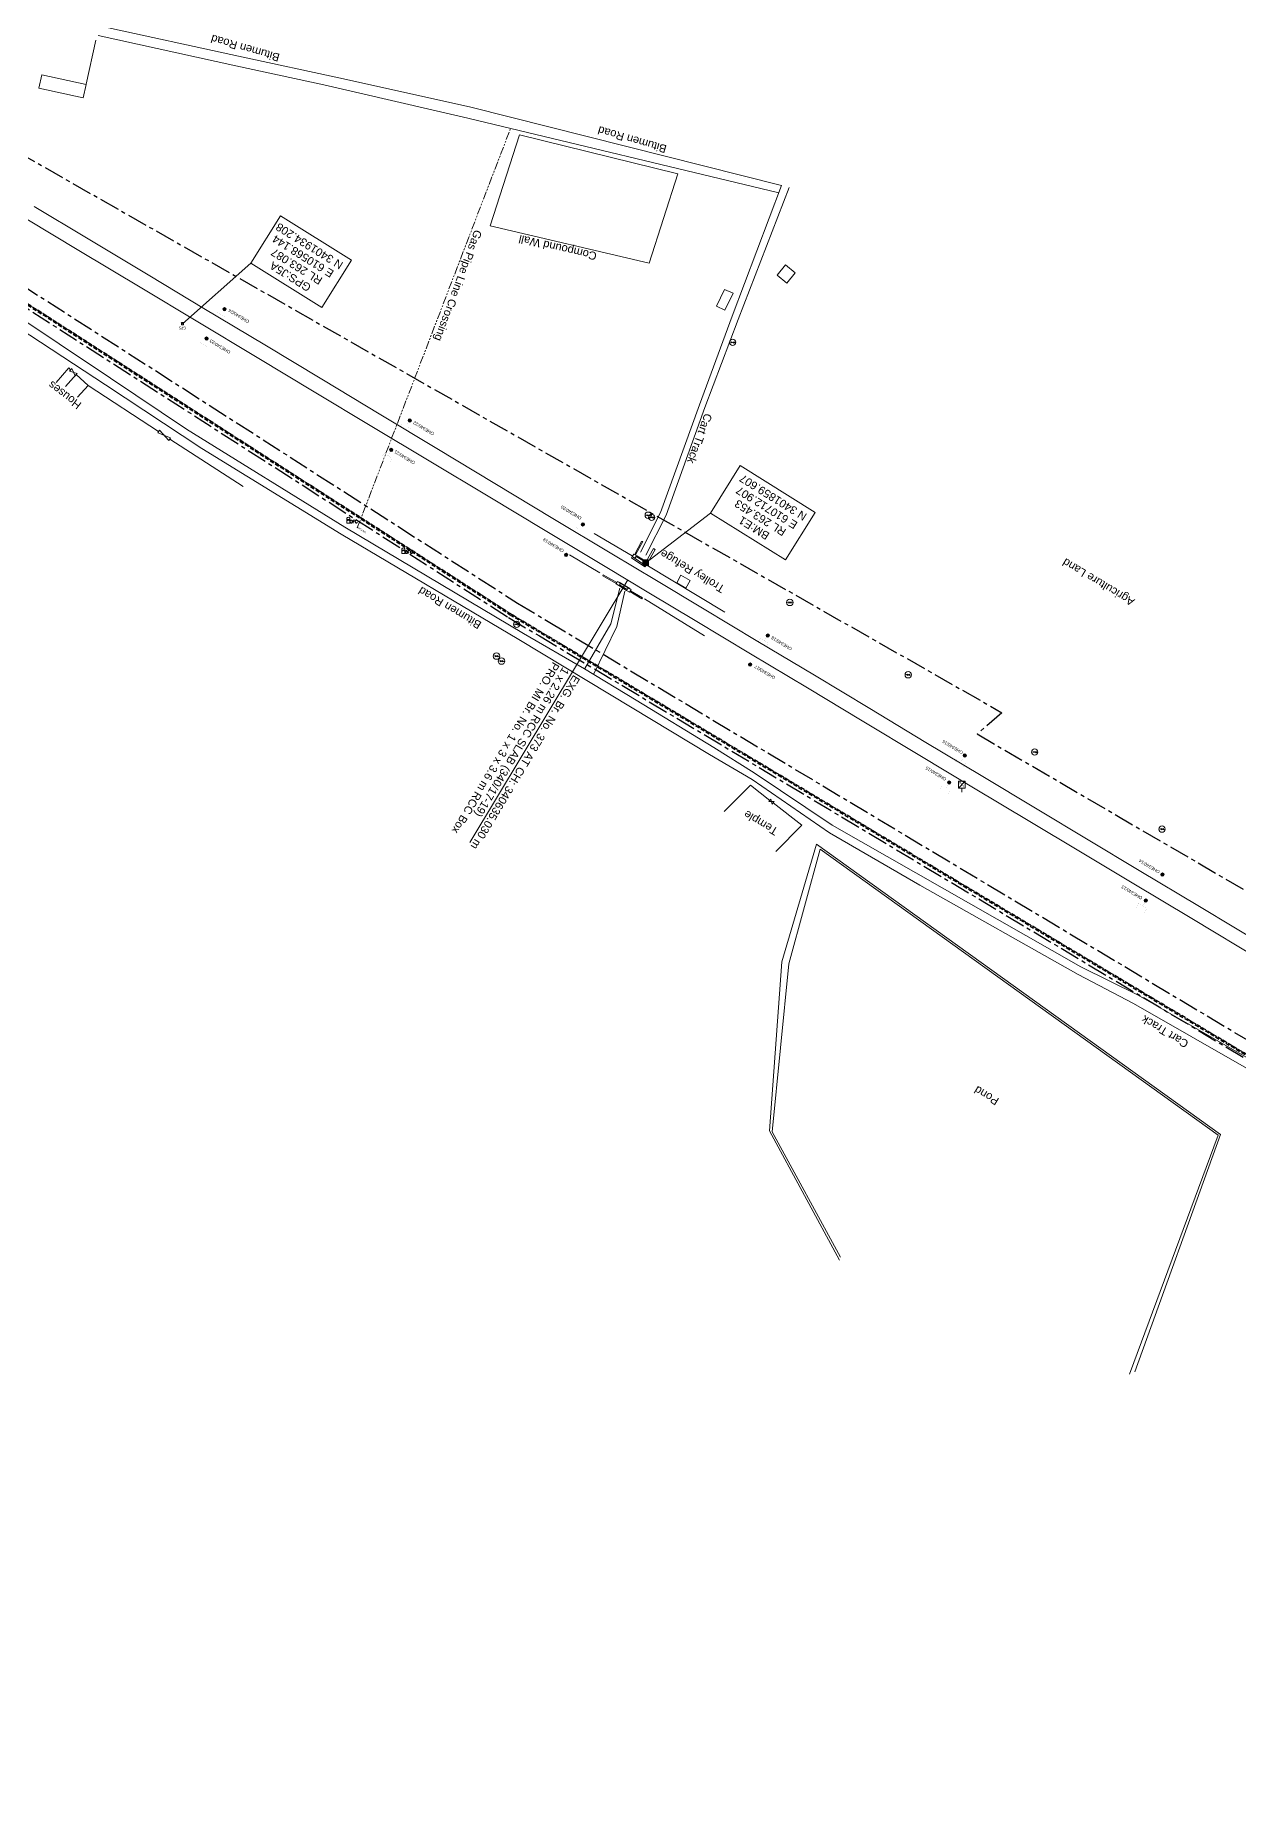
# Model space of a CAD drawing. Header units: metres. Extents: x 593168 to 611286, y 3401475 to 3412398.
# Drawn here: x 610522 to 610898, y 3401475 to 3402024 of the extents above; entities that cross this region are included whole.
import ezdxf
from ezdxf.enums import TextEntityAlignment as Align

# ---------------------------------------------------------------- set-up
doc = ezdxf.new("R2010")
doc.units = ezdxf.units.M
doc.header["$MEASUREMENT"] = 0
for name, pattern in [('CENTER', [2, 1.25, -0.25, 0.25, -0.25]), ('DASHED', [0.75, 0.5, -0.25]), ('DASHED2', [0.375, 0.25, -0.125]), ('PHANTOM', [2.5, 1.25, -0.25, 0.25, -0.25, 0.25, -0.25])]:
    doc.linetypes.add(name, pattern=pattern)
for name, color, linetype, lineweight in [('Bench_Mark', 7, 'Continuous', 0), ('BRIDGE DETAILS PLAN', 7, 'Continuous', 0), ('Cart Track', 34, 'Continuous', 0), ('Commercial Building Pucca', 251, 'Continuous', 0), ('Compound Wall', 251, 'Continuous', 0), ('Culvert Parapet', 7, 'Continuous', 0), ('Electric Pole', 251, 'Continuous', 0), ('Existing IR Track', 143, 'Continuous', 0), ('Gate', 251, 'Continuous', 0), ('GPS', 251, 'Continuous', 0), ('Grill', 251, 'Continuous', 0), ('Ofc Pillar', 251, 'Continuous', 0), ('OHE MAST', 8, 'Continuous', 0), ('OHE MAST TEXT', 8, 'Continuous', 0), ('Pipe line-Pertolium', 148, 'PHANTOM', 0), ('Pond Bottom', 5, 'Continuous', 0), ('Pond Top', 5, 'Continuous', 0), ('PROPOSED DFCC TRACK', 1, 'Continuous', 0), ('Religious_Place', 251, 'Continuous', 0), ('Residential Building Pucca', 251, 'Continuous', 0), ('Side Details', 251, 'Continuous', 0), ('Subroad Edge', 34, 'Continuous', 0), ('Text1', 251, 'Continuous', 0), ('TOPOSTYLEREMARK', 251, 'Continuous', 0), ('Trolley Stand', 251, 'Continuous', 0), ('Wing Wall', 7, 'Continuous', 0), ('WL', 7, 'Continuous', 0)]:
    doc.layers.add(name, color=color, linetype=linetype, lineweight=lineweight)
doc.layers.add('Existing Railway Boundary', color=7, linetype='CENTER')
doc.layers.add('SIGNAL CABLE- SSI (UP) 3rd', color=140, linetype='Continuous')
doc.styles.add('CUT-FILL', font='cut-fill.shx', dxfattribs={"height": 2})
doc.styles.add('notes', font='romans.shx', dxfattribs={"height": 2})
doc.styles.get("Standard").update_dxf_attribs({"font": 'arial_0.ttf'})
doc.styles.add('street name', font='tahoma.ttf', dxfattribs={"height": 2})
doc.styles.add('Style-Arial', font='arial_0.ttf')

# ---------------------------------------------------------------- blocks, each defined once
blk = doc.blocks.new('GT')
at = {"layer": 'Gate'}
for p, q in [((-0.5, -0.5), (-0.5, 0.5)), ((-0.5, 0.5), (0.5, -0.5)), ((0.5, 0.5), (0.5, -0.5))]:
    blk.add_line(p, q, dxfattribs=at)
blk.add_lwpolyline([(0.5, 0.5), (-0.5, -0.5)], dxfattribs=at)
blk = doc.blocks.new('EP')
blk.add_hatch(color=8).paths.add_polyline_path([(-0.21, -0.05), (-0.21, 0.16), (-0.93, -0.01), (-0.31, 0.07), (-0.31, -0.19), (0.31, 0), (0.31, -0.24), (0.94, -0.01), (0.41, -0.1), (0.43, 0.15)])
at = {"color": 8}
for p, q in [((-0.93, -0.01), (-0.21, 0.16)), ((-0.31, 0.07), (-0.93, -0.01)), ((-0.31, -0.19), (-0.31, 0.07)), ((0.31, 0), (-0.31, -0.19)), ((-0.21, 0.16), (-0.21, -0.05)), ((-0.21, -0.05), (0.43, 0.15)), ((0.31, -0.24), (0.31, 0)), ((0.43, 0.15), (0.41, -0.1)), ((0.94, -0.01), (0.31, -0.24)), ((0.41, -0.1), (0.94, -0.01))]:
    blk.add_line(p, q, dxfattribs=at)
blk.add_circle((0, 0), 1, dxfattribs=at)
blk = doc.blocks.new('WL')
at = {"layer": 'WL'}
for p, q in [((1.07, 3.42), (-1.06, 3.42)), ((-1.06, 3.42), (-1.06, 1.29)), ((-1.06, 1.29), (1.07, 1.29)), ((0, 1.29), (0, 0)), ((1.07, 1.29), (1.07, 3.42))]:
    blk.add_line(p, q, dxfattribs=at)
blk.add_lwpolyline([(-1.06, 1.29), (1.07, 3.42)], dxfattribs=at)
at = {"layer": 'WL', "style": 'CUT-FILL'}
for s, p in [('W', (-0.08, 3.25)), ('L', (0.61, 2.26))]:
    blk.add_text(s, height=0.739, rotation=180, dxfattribs=at).set_placement(p)
blk = doc.blocks.new('OFC')
at = {"ltscale": 5}
for p, q in [((-0.46, 0), (-0.46, 1.23)), ((-0.46, 0), (0.46, 0)), ((0.46, 0), (0.46, 1.23))]:
    blk.add_line(p, q, dxfattribs=at)
blk.add_arc((0, 1.36), 0.48, 343.8979, 196.1021, dxfattribs=at)
at = {"ltscale": 5, "style": 'notes'}
blk.add_text('OFC', height=0.246, rotation=0, dxfattribs=at).set_placement((-0.33, 0.84))
at = {"style": 'notes'}
blk.add_text('OFC', height=0.937, dxfattribs=at).set_placement((0.48, 0.02, -359.18))
blk = doc.blocks.new('BM')
blk.add_hatch(color=256).paths.add_polyline_path([(-0.88, 0.88), (-0.88, -0.88), (0.88, -0.88), (0.88, 0.88)])
for p, q in [((0.88, 0.88), (-0.88, 0.88)), ((-0.88, 0.88), (-0.88, -0.88)), ((0.88, -0.88), (0.88, 0.88)), ((-0.88, -0.88), (0.88, -0.88))]:
    blk.add_line(p, q)
blk = doc.blocks.new('GPS')
at = {"const_width": 0.0279}
blk.add_lwpolyline([(0.56, -0.56), (-0.56, -0.56), (-0.56, 0.56), (0.56, 0.56)], close=True, dxfattribs=at)
blk.add_lwpolyline([(0.33, -0.33), (-0.33, -0.33), (-0.33, 0.33), (0.33, 0.33)], close=True)
at = {"style": 'street name'}
blk.add_text('GPS', height=0.868, rotation=180, dxfattribs=at).set_placement((1.07, -0.84, -111.29))
blk = doc.blocks.new('OHE MAST')
h = blk.add_hatch(color=256)
h.dxf.hatch_style = 1
edge = h.paths.add_edge_path()
edge.add_arc((0, 0), 0.514, 0, 360)
at = {"const_width": 0.01}
for points in [[(1.5, 3.5), (1.5, 2), (-1.5, 2), (-1.5, 3.5)], [(0, 2), (0, 0)]]:
    blk.add_lwpolyline(points, dxfattribs=at)
blk.add_circle((0, 0), 0.514)

msp = doc.modelspace()

# ---------------------------------------------------------------- linework, layer by layer
at = {"layer": 'BRIDGE DETAILS PLAN', "lineweight": 13, "flags": 128}
msp.add_lwpolyline([(610707.2652, 3401854.2034), (610657.8987, 3401772.1237)], dxfattribs=at)
at = {"layer": 'Cart Track'}
for points in [[(610711.3096, 3401862.8796, 260.6015), (610717.572, 3401875.2585, 260.4515), (610729.7448, 3401908.9248, 260.7554), (610739.953, 3401936.6863, 260.8264), (610755.3159, 3401977.4272, 261.2583)], [(610712.9656, 3401861.9464, 260.2786), (610719.3189, 3401874.5026, 260.4195), (610731.3844, 3401908.1396, 260.7834), (610741.7994, 3401935.633, 260.9104), (610757.6984, 3401976.8309, 261.2593)], [(610704.7633, 3401851.6811, 260.0246), (610701.9835, 3401840.5343, 259.8857), (610693.8665, 3401826.515, 260.2446)], [(610706.4113, 3401850.752, 260.0576), (610703.9093, 3401839.6324, 260.1126), (610696.6182, 3401824.6645, 260.3315)], [(610708.6736, 3401814.2792, 260.4035), (610732.8761, 3401799.6113, 260.5345), (610746.1433, 3401791.8766, 260.5795), (610770.3457, 3401775.1481, 260.2905), (610798.5168, 3401758.7955, 260.1226), (610848.0437, 3401730.9574, 259.8977), (610865.35, 3401721.8648, 259.7557), (610918.6631, 3401691.2843, 259.9706), (610983.0634, 3401649.7871, 260.2346), (611015.338, 3401631.9806, 260.3025), (611023.773, 3401627.4021, 260.2266), (611070.7234, 3401599.9688, 260.2686), (611141.0376, 3401559.6447, 260.3395), (611177.741, 3401541.1698, 260.4475), (611241.8165, 3401502.6092, 260.6225), (611241.8165, 3401502.6092, 260.6225)], [(610709.9547, 3401816.6719, 260.3065), (610709.9547, 3401816.6719, 260.3065), (610734.1648, 3401801.8354, 260.4265), (610746.7689, 3401793.9341, 260.5725), (610771.1819, 3401777.582, 260.2816), (610848.8188, 3401733.3575, 259.7737), (610866.7982, 3401724.4464, 259.7807), (610920.3612, 3401693.6929, 259.9836), (610984.7771, 3401652.7408, 260.1276), (611016.6414, 3401634.4462, 260.2616), (611024.7453, 3401629.5466, 260.1396), (611072.2841, 3401602.771, 260.1746), (611142.0536, 3401562.2542, 260.2466), (611178.757, 3401543.7793, 260.3545), (611243.1249, 3401504.3284, 260.5265), (611243.1249, 3401504.3284, 260.5265)]]:
    msp.add_polyline3d(points, dxfattribs=at)
at = {"layer": 'Commercial Building Pucca'}
msp.add_polyline3d([(610753.9602, 3401949.4299, 262.6259), (610756.9744, 3401946.97, 261.2743), (610759.5734, 3401950.1763, 261.3023), (610756.5591, 3401952.6361, 262.6539)], close=True, dxfattribs=at)
at = {"layer": 'Compound Wall'}
for points in [[(610541.0217, 3402022.9273, 261.5462), (610538.039, 3402009.0907, 262.246)], [(610664.3049, 3401964.8623, 260.2816), (610673.4168, 3401993.2649, 260.5585), (610722.9295, 3401981.1006, 260.5585), (610713.9349, 3401953.186, 260.2816), (610664.3049, 3401964.8623, 260.2816)], [(610528.6793, 3401915.9189, 261.1619), (610532.5843, 3401920.47, 260.9923), (610533.1928, 3401919.8566, 260.8954)], [(610538.6863, 3401915.0106, 260.8714), (610560.6851, 3401900.602, 261.2033)], [(610564.148, 3401898.173, 261.2203), (610587.139, 3401883.3672, 260.5275)], [(610737.4627, 3401781.8527, 260.2106), (610745.6402, 3401790.0438, 260.6944), (610751.7177, 3401785.3306, 260.7584)], [(610752.7146, 3401784.5516, 260.6215), (610761.7314, 3401777.5489, 260.3105), (610753.5539, 3401769.3578, 259.8267)]]:
    msp.add_polyline3d(points, dxfattribs=at)
at = {"layer": 'Culvert Parapet'}
for points in [[(610710.0866, 3401861.7923, 263.5326), (610709.9155, 3401861.5579, 263.5426), (610712.5599, 3401859.9535, 263.5486), (610712.7311, 3401860.188, 263.5486)], [(610705.0254, 3401853.2072, 263.5056), (610704.675, 3401852.6719, 263.5346), (610707.0921, 3401851.1772, 263.4856), (610707.4387, 3401851.6707, 263.5156), (610708.3268, 3401851.2132, 263.5066), (610707.8461, 3401850.4126, 263.5076), (610706.9047, 3401850.9478, 263.4856), (610704.4876, 3401852.4424, 263.5346), (610703.656, 3401852.9499, 263.5066), (610704.1328, 3401853.7102, 263.5166)]]:
    msp.add_polyline3d(points, close=True, dxfattribs=at)
at = {"layer": 'Existing IR Track', "flags": 128}
for points in [[(610905.3403, 3401735.3156), (610883.5816, 3401748.3718), (610864.9395, 3401759.5579), (610848.7773, 3401769.2387), (610832.8964, 3401778.7509), (610815.3727, 3401789.2763), (610798.5245, 3401799.3962), (610780.5201, 3401810.2108), (610763.421, 3401820.4817), (610745.6154, 3401831.1642), (610728.3352, 3401841.5317), (610713.9172, 3401850.2028), (610700.2308, 3401858.4339), (610681.515, 3401869.6506), (610663.6252, 3401880.3724), (610645.2136, 3401891.428), (610627.3086, 3401902.1794), (610609.256, 3401913.0191), (610591.4767, 3401923.6946), (610572.4304, 3401935.1388), (610555.4568, 3401945.3376), (610535.7329, 3401957.1598), (610519.4689, 3401966.9081)], [(610907.4345, 3401739.262), (610885.9274, 3401752.1667), (610867.1178, 3401763.4503), (610851.1284, 3401773.0439), (610835.2501, 3401782.5708), (610817.733, 3401793.0948), (610800.4735, 3401803.4641), (610782.8851, 3401814.037), (610765.5937, 3401824.4315), (610747.9809, 3401834.9932), (610730.6281, 3401845.399), (610716.2771, 3401854.0218), (610702.3279, 3401862.4033), (610683.8689, 3401873.4621), (610665.7192, 3401884.3357), (610647.5987, 3401895.2813), (610630.0907, 3401905.8569), (610611.6728, 3401916.9286), (610593.8639, 3401927.6338), (610574.8462, 3401939.0495), (610557.9143, 3401949.2127), (610538.152, 3401961.0733), (610521.8322, 3401970.8679)]]:
    msp.add_lwpolyline(points, dxfattribs=at)
at = {"layer": 'Existing Railway Boundary', "ltscale": 5}
for points in [[(610412.2426, 3402047.4072), (610824.2343, 3401812.7137), (610816.4467, 3401806.0872), (610961.1072, 3401721.668), (611001.8155, 3401693.5189), (611045.0981, 3401670.4754), (611172.8748, 3401594.2137), (611237.8075, 3401560.6603)], [(610395.1366, 3402018.936), (610670.0185, 3401842.4981), (610679.7056, 3401836.6947), (610993.3567, 3401648.9241), (611238.0931, 3401474.8868)]]:
    msp.add_lwpolyline(points, dxfattribs=at)
at = {"layer": 'Existing Railway Boundary', "color": 2, "ltscale": 5}
msp.add_lwpolyline([(610399.7896, 3402022.2473), (610672.8125, 3401847.0026), (610682.4293, 3401841.2413), (610996.2581, 3401653.3642), (611241.1646, 3401479.2061)], dxfattribs=at)
at = {"layer": 'Grill'}
for points in [[(610708.7143, 3401861.7304, 263.2507), (610696.8311, 3401868.7293, 263.2037)], [(610689.1214, 3401862.1024, 263.2747), (610698.5325, 3401856.4186, 263.0837)], [(610737.6239, 3401844.1799, 263.2597), (610713.2074, 3401858.8549, 263.2067)], [(610712.5177, 3401848.2811, 263.2537), (610731.266, 3401836.7257, 263.2277)]]:
    msp.add_polyline3d(points, dxfattribs=at)
at = {"layer": 'Pipe line-Pertolium', "ltscale": 2}
msp.add_lwpolyline([(610622.762, 3401870.4557), (610670.6768, 3401995.3065)], dxfattribs=at)
at = {"layer": 'Pond Bottom'}
msp.add_polyline3d([(610773.7619, 3401642.6361, 259.2339), (610752.3706, 3401681.7824, 259.1549), (610757.6611, 3401734.2013, 259.2489), (610767.4111, 3401770.0537, 259.2079), (610891.7429, 3401680.7463, 259.2369), (610864.0308, 3401606.0626, 259.2918)], dxfattribs=at)
at = {"layer": 'Pond Top'}
msp.add_polyline3d([(610773.4369, 3401641.6943, 259.4688), (610751.5779, 3401682.0174, 259.6607), (610755.4458, 3401734.9166, 259.6857), (610766.2365, 3401771.6572, 259.7597), (610892.5501, 3401680.8983, 259.5768), (610865.751, 3401606.73, 259.7197)], dxfattribs=at)
at = {"layer": 'PROPOSED DFCC TRACK', "color": 10, "linetype": 'DASHED', "lineweight": 13, "ltscale": 5, "flags": 128}
msp.add_lwpolyline([(611238.8465, 3401475.9462), (610994.0684, 3401650.0132), (610680.3737, 3401837.8099), (610670.7038, 3401843.603), (610396.9484, 3402019.3178), (610395.647, 3402020.9039), (610384.6688, 3402027.4966), (610368.4999, 3402037.2065), (610349.5365, 3402048.5801), (610331.6279, 3402059.3212), (610314.6698, 3402069.5432), (610309.4851, 3402072.6684), (610305.4349, 3402072.973), (610296.5743, 3402078.3138), (610280.954, 3402087.6341), (610265.4194, 3402096.9032), (610247.3756, 3402107.8169), (610229.649, 3402118.5389), (610222.8903, 3402122.586), (610222.0284, 3402122.7058), (610212.3813, 3402128.4825), (610195.2889, 3402138.7174), (610179.1344, 3402148.4015), (610163.1289, 3402157.9962), (610147.5859, 3402167.3151), (610139.2363, 3402172.3211), (610138.8509, 3402172.797), (610132.3931, 3402176.6689), (610116.1429, 3402186.4006), (610100.1598, 3402195.9724), (610082.5398, 3402206.5251), (610064.9337, 3402217.0696), (610051.2136, 3402225.2996), (610043.6124, 3402224.3552), (610031.4292, 3402231.6634), (610013.3263, 3402242.5282), (609995.1063, 3402253.4632), (609978.9624, 3402263.1358), (609963.0245, 3402272.685), (609956.7629, 3402271.3705), (609944.6226, 3402278.6211), (609928.9153, 3402288.0021), (609910.5311, 3402299.0029), (609892.3294, 3402309.8944), (609877.3882, 3402318.8817), (609876.3838, 3402320.6645), (609875.3473, 3402321.288), (609857.8095, 3402331.8372), (609840.972, 3402341.9221), (609824.0096, 3402352.0817), (609806.4491, 3402362.6075), (609792.016, 3402371.2588), (609791.3584, 3402372.644), (609789.3846, 3402373.827), (609771.2243, 3402384.757), (609753.2434, 3402395.5791), (609735.4223, 3402406.2376), (609717.6907, 3402416.8425), (609707.0477, 3402423.2271), (609706.1353, 3402425.9551), (609700.4647, 3402429.3568), (609682.286, 3402440.2619), (609664.6603, 3402450.861), (609647.0813, 3402461.4319), (609626.25, 3402473.8945), (609622.8977, 3402475.9001), (609621.3176, 3402479.3275), (609606.5982, 3402488.1336), (609590.5342, 3402497.7592), (609574.547, 3402507.3387), (609561.1089, 3402515.4569), (609547.7854, 3402523.506), (609538.2484, 3402529.2144), (609536.4463, 3402532.554), (609532.958, 3402534.6419), (609517.4013, 3402543.9534), (609496.2024, 3402556.5679), (609475.1132, 3402569.1172), (609457.9423, 3402579.3983), (609452.6228, 3402582.5833), (609451.5503, 3402584.2628), (609444.0224, 3402588.7702), (609424.4572, 3402600.5336), (609407.8326, 3402610.529), (609391.2641, 3402620.4349), (609374.5299, 3402630.4398), (609364.6495, 3402636.3879), (609364.5464, 3402636.2165), (609357.2333, 3402640.6191), (609339.8646, 3402651.0755), (609323.1071, 3402661.1459), (609306.2024, 3402671.3048), (609288.98, 3402681.6419), (609281.0877, 3402686.3789), (609281.1392, 3402686.4647), (609271.6906, 3402692.1358), (609254.6829, 3402702.3158), (609237.6159, 3402712.5313), (609221.802, 3402722.0403), (609206.0233, 3402731.5281), (609194.5066, 3402738.4167), (609192.4576, 3402738.9665), (609188.7053, 3402741.2108), (609171.683, 3402751.3926), (609156.2231, 3402760.6502), (609140.7259, 3402769.9301), (609124.3577, 3402779.7183), (609109.5609, 3402788.5668), (609108.2196, 3402790.2195), (609108.1745, 3402790.2465), (609092.4887, 3402799.6932), (609076.8365, 3402809.1196), (609065.3327, 3402815.99), (609054.0403, 3402822.734), (609037.9846, 3402832.3924), (609022.8702, 3402841.4849), (609021.1485, 3402841.7258), (609006.4159, 3402850.5603), (608990.9472, 3402859.8362), (608974.8526, 3402869.4942), (608958.9844, 3402879.0164), (608941.976, 3402889.2248), (608937.085, 3402892.1605), (608934.2586, 3402892.434), (608924.4205, 3402898.3388), (608908.9984, 3402907.5816), (608893.5562, 3402916.8366), (608875.5876, 3402927.562), (608857.9265, 3402938.1038), (608850.2642, 3402942.7084), (608849.0118, 3402943.1577), (608841.7155, 3402947.5423), (608825.8754, 3402957.0613), (608809.9598, 3402966.5682), (608794.0245, 3402976.0869), (608777.6857, 3402985.841), (608764.3437, 3402993.8061), (608762.738, 3402994.1591), (608761.0126, 3402995.1892), (608744.5432, 3403005.0363), (608728.2666, 3403014.7682), (608712.9517, 3403023.9147), (608697.8082, 3403032.959), (608684.0183, 3403041.2197), (608679.3581, 3403044.011), (608679.4043, 3403044.0883), (608652.6036, 3403060.1409), (608635.0903, 3403070.6296), (608622.3734, 3403078.2417), (608609.6882, 3403085.8349), (608595.0321, 3403094.6146), (608592.811, 3403095.9452), (608590.9045, 3403096.8751), (608490.2131, 3403157.7124), (608406.2872, 3403206.2136), (608405.2754, 3403206.8373), (608382.0159, 3403220.0027), (608358.7605, 3403232.272), (608288.9097, 3403268.1429), (608239.5517, 3403293.49), (608221.5128, 3403303.3382), (608192.0141, 3403318.766), (608166.6785, 3403333.8777), (608110.0036, 3403367.6821), (608077.9788, 3403386.7837), (608054.5632, 3403400.9517), (608028.5705, 3403416.2516), (608003.3962, 3403431.5141), (607965.6904, 3403454.2415), (607922.6299, 3403478.2621), (607908.0744, 3403453.8534), (607757.9879, 3403544.14), (607767.2889, 3403559.9012), (607571.8017, 3403675.2621), (607552.2263, 3403662.0933), (607485.93, 3403701.2161), (607480.5459, 3403704.3937), (607475.155, 3403707.5777), (607469.7565, 3403710.7706), (607464.3325, 3403713.9855), (607458.9173, 3403717.2044), (607453.4977, 3403720.4373), (607448.0746, 3403723.6861), (607442.669, 3403726.9406, -0.00817084), (607372.4445, 3403770.9148), (607378.1261, 3403780.1036), (607361.1822, 3403789.3231), (607319.0137, 3403814.5508), (607318.1826, 3403816.2171), (607314.6907, 3403818.3125), (607297.2921, 3403828.7037), (607281.9101, 3403837.9315), (607266.4252, 3403847.221), (607248.7641, 3403857.783), (607230.87, 3403868.4844), (607213.2447, 3403879.0466), (607195.9026, 3403889.439), (607176.5214, 3403901.0706), (607157.9385, 3403912.2232), (607136.4618, 3403925.0875), (607115.0118, 3403937.9359), (607100.7743, 3403946.4904), (607086.3082, 3403955.1822), (607069.4076, 3403965.29), (607052.7167, 3403975.272), (607037.7459, 3403984.2285), (607023.1297, 3403992.9726), (607006.009, 3404002.9913), (606990.1699, 3404012.4704), (606974.35, 3404021.938), (606957.8831, 3404031.8026), (606941.4752, 3404041.622), (606923.9264, 3404052.1236), (606906.3802, 3404062.6235), (606889.5, 3404072.7097), (606872.5298, 3404082.8497), (606856.1308, 3404092.6667), (606839.793, 3404102.4471), (606823.1439, 3404112.4036), (606806.2139, 3404122.5281), (606788.8961, 3404132.8895), (606771.3465, 3404143.3895), (606755.1186, 3404152.9487), (606738.6954, 3404162.6228), (606721.488, 3404172.9106), (606704.4991, 3404183.0676), (606687.8739, 3404192.995), (606670.9972, 3404203.0725), (606654.0648, 3404213.2011), (606636.9892, 3404223.4153), (606619.8549, 3404233.6553), (606602.5613, 3404243.9899), (606585.2663, 3404254.329), (606567.9935, 3404264.6549), (606550.2187, 3404275.274), (606532.4832, 3404285.8696), (606515.4243, 3404296.0676), (606498.4582, 3404306.2101), (606480.9873, 3404316.6384), (606463.3087, 3404327.1907), (606446.1825, 3404337.4366), (606428.8285, 3404347.8187), (606411.0823, 3404358.4247), (606393.3372, 3404369.03), (606376.158, 3404379.303), (606358.896, 3404389.6256), (606340.9809, 3404400.3307), (606322.7983, 3404411.1956), (606305.1635, 3404421.7522), (606287.7723, 3404432.163), (606270.3867, 3404442.5709), (606253.3086, 3404452.7947), (606236.0414, 3404463.1294), (606218.8532, 3404473.4168), (606201.3491, 3404483.8917), (606183.8416, 3404494.3686), (606164.2205, 3404506.1089), (606145.0083, 3404517.6045), (606127.4303, 3404528.1166), (606109.9129, 3404538.5926), (606090.5604, 3404550.1654), (606080.4852, 3404556.1904), (606019.9235, 3404454.9171), (606015.9826, 3404457.2738), (605999.3763, 3404467.1944), (605985.5172, 3404475.4738), (605964.4182, 3404488.084), (605946.1837, 3404498.9825), (605926.8775, 3404510.5252), (605907.5763, 3404522.0648), (605887.8047, 3404533.8781), (605868.3122, 3404545.5246), (605828.708, 3404569.2096), (605810.2348, 3404580.2504), (605792.0163, 3404591.1388), (605773.0201, 3404602.4966), (605754.0096, 3404613.8771), (605746.5374, 3404618.3763), (605727.732, 3404629.6182), (605708.9349, 3404640.8551), (605690.4333, 3404651.9039), (605672.1242, 3404662.8377), (605652.889, 3404674.3258), (605633.7286, 3404685.7691), (605616.2166, 3404696.2047), (605598.4652, 3404706.7831), (605580.5441, 3404717.4905), (605562.5819, 3404728.2223), (605547.3316, 3404737.3318), (605527.9602, 3404748.9028), (605514.4173, 3404756.9712), (605496.8861, 3404767.4155), (605479.0204, 3404778.0701), (605460.257, 3404789.26), (605444.4817, 3404798.6726), (605423.5955, 3404811.1348), (605409.2798, 3404819.6746), (605390.9849, 3404830.588), (605372.5598, 3404841.5621), (605352.6215, 3404853.4381), (605331.1764, 3404866.2328), (605311.6963, 3404877.8502), (605292.6086, 3404889.2348), (605272.2755, 3404901.3748), (605251.7941, 3404913.6034), (605231.9236, 3404925.4798), (605211.6028, 3404937.6254), (605193.3895, 3404948.4895), (605174.8831, 3404959.5286), (605156.9722, 3404970.213), (605139.0963, 3404980.8766), (605120.3905, 3404992.0393), (605102.039, 3405002.9906), (605083.6663, 3405013.9503), (605065.5272, 3405024.7706), (605047.1434, 3405035.7327), (605028.5086, 3405046.8446), (605010.4649, 3405057.622), (604991.6213, 3405068.8772), (604973.654, 3405079.6916), (604956.2979, 3405090.2757), (604939.253, 3405100.452), (604921.2307, 3405111.2119), (604903.1686, 3405122.0303), (604885.571, 3405132.5704), (604870.1986, 3405141.752), (604848.2237, 3405154.8771), (604830.1372, 3405165.6808), (604805.2868, 3405180.525), (604783.8786, 3405193.3065), (604762.0585, 3405206.334), (604741.4453, 3405218.6619), (604720.5731, 3405231.1548), (604701.2763, 3405242.6833), (604682.1627, 3405254.1124), (604662.5258, 3405265.8491), (604643.1817, 3405277.4109), (604624.2628, 3405288.7353), (604605.3176, 3405300.0756), (604583.0886, 3405313.3756), (604560.4896, 3405326.9008), (604538.2945, 3405340.1683), (604515.4653, 3405353.815), (604496.4727, 3405365.2134), (604477.9657, 3405376.3204), (604464.9226, 3405384.0317), (604451.1488, 3405392.1751), (604429.0988, 3405405.3309), (604413.026, 3405414.9557), (604396.9535, 3405424.5804), (604378.362, 3405435.726), (604359.9628, 3405446.7561), (604345.2062, 3405455.5775), (604329.9858, 3405464.6761), (604312.9251, 3405474.9398), (604279.0897, 3405495.2025), (604261.5216, 3405505.7114), (604244.1077, 3405516.1487), (604226.8172, 3405526.512), (604208.8655, 3405537.2371), (604193.0867, 3405546.6641), (604173.1119, 3405558.619), (604155.8422, 3405568.96), (604139.417, 3405578.779), (604122.9319, 3405588.6366), (604105.8128, 3405598.8805), (604088.8837, 3405609.0107), (604072.8639, 3405618.5897), (604057.0784, 3405628.0286), (604038.5445, 3405639.1022), (604020.0206, 3405650.173), (604001.7367, 3405661.0944), (603986.513, 3405670.1907), (603968.1797, 3405681.1465), (603949.7501, 3405692.1598), (603934.8326, 3405701.1024), (603918.2294, 3405711.055), (603902.2597, 3405720.599), (603984.9617, 3405858.9819), (603978.4628, 3405862.8192), (603939.5067, 3405886.1079), (603881.131, 3405919.8847), (603752.9657, 3405990.9959), (603537.9835, 3406121.0287), (603415.5776, 3406195.496), (603251.6404, 3406294.115), (603176.0817, 3406338.4962), (603134.0357, 3406363.6397), (603134.1116, 3406363.7327), (603089.7059, 3406390.5632), (603052.7759, 3406412.0119), (602894.776, 3406507.7074), (602851.4865, 3406532.9799), (602816.7464, 3406553.4256), (602785.3001, 3406572.0035), (602746.0771, 3406596.2519), (602705.7184, 3406620.1881), (602662.0692, 3406646.6614), (602627.4051, 3406666.9127), (602579.9129, 3406694.6584), (602562.2672, 3406704.9673), (602518.1683, 3406725.7663), (602519.0941, 3406731.2853), (602471.6697, 3406753.3759), (602429.1958, 3406778.917), (602424.9275, 3406788.2516), (602386.4013, 3406804.049), (602384.2823, 3406813.2491), (602342.7825, 3406830.1285), (602303.1116, 3406854.4858), (602260.2631, 3406880.8492), (602217.2824, 3406906.9496), (602179.1077, 3406935.7234), (602171.0493, 3406935.0978), (602141.3777, 3406949.0328), (602143.3651, 3406951.8617), (602095.187, 3406978.1497), (602059.6338, 3407002.0561), (602058.8949, 3407006.9797), (602048.3831, 3407013.2696), (602035.6889, 3407020.8695), (602017.1559, 3407029.0504), (602014.5769, 3407033.5093), (602002.782, 3407040.5717), (601986.7885, 3407050.1481), (601974.3452, 3407057.606), (601961.5758, 3407065.2593), (601944.8393, 3407075.2449), (601928.041, 3407085.2672), (601907.515, 3407097.5569), (601887.1314, 3407109.7614), (601862.3175, 3407124.575), (601846.9171, 3407133.8168), (601831.7815, 3407142.8996), (601814.355, 3407153.2918), (601797.4864, 3407163.3513), (601780.0173, 3407173.8392), (601763.0197, 3407184.0439), (601758.9584, 3407186.4648), (601757.8424, 3407184.5934), (601746.4941, 3407191.358), (601731.1949, 3407200.4777), (601716.4298, 3407209.307), (601701.7646, 3407218.0766), (601685.2039, 3407228.0182), (601668.6497, 3407237.956), (601651.7412, 3407248.0711), (601634.9944, 3407258.0894), (601617.4685, 3407268.55), (601600.343, 3407278.7717), (601584.851, 3407287.9797), (601569.7925, 3407296.9302), (601552.7014, 3407307.1961), (601535.9098, 3407317.2821), (601518.8507, 3407327.5321), (601501.9539, 3407337.6845), (601485.1542, 3407347.6742), (601468.6175, 3407357.5076), (601452.6693, 3407367.0299), (601422.1177, 3407385.2716), (601421.6189, 3407385.5722), (601406.7207, 3407394.549), (601390.2159, 3407404.4168), (601382.1885, 3407409.2162), (601359.4003, 3407422.8976), (601345.2007, 3407431.4282), (601328.8935, 3407441.3094), (601317.3277, 3407448.3175), (601319.02, 3407451.148), (601225.5625, 3407508.2088), (601104.4918, 3407578.0262), (601076.9643, 3407594.3121), (601027.708, 3407623.2458), (600801.5656, 3407758.8725), (600730.1947, 3407801.3388), (600591.4585, 3407883.8459), (600531.7432, 3407920.0017), (600526.862, 3407922.7316), (600503.0285, 3407936.5994), (600422.9297, 3407984.218), (600377.5125, 3408012.3368), (600346.1372, 3408029.8875), (600316.3933, 3408047.775), (600130.511, 3408160.4939), (599996.254, 3408209.7911), (599953.9443, 3408227.2953), (599944.3313, 3408215.6299), (599935.2576, 3408205.5869), (599918.5929, 3408187.1421), (599772.9655, 3408274.5172), (599786.7094, 3408303.1053), (599709.2516, 3408349.3782), (599595.5497, 3408417.3032), (599616.8494, 3408452.361), (599555.4019, 3408489.158), (599483.5526, 3408532.184), (599454.3358, 3408549.6802), (599424.2592, 3408567.6911), (599414.6274, 3408549.6881), (599115.8314, 3408728.4627), (599093.4205, 3408740.4162), (599046.0781, 3408768.3918), (598996.415, 3408800.5543), (598957.9053, 3408826.9824), (598904.3617, 3408854.8801), (598861.6189, 3408883.4539), (598826.5557, 3408906.1097), (598821.342, 3408909.2232), (598804.0117, 3408919.5724), (598786.4734, 3408930.0513), (598767.9885, 3408941.0956), (598751.8281, 3408950.7585), (598735.7237, 3408960.3878), (598724.8857, 3408966.8767), (598710.0452, 3408974.9261), (598670.424, 3408998.7716), (598669.9201, 3408999.7434), (598669.272, 3409000.1306), (598651.5396, 3409010.6707), (598627.2828, 3409025.1582), (598626.6901, 3409025.019), (598622.0628, 3409028.2759), (598601.9514, 3409040.2876), (598587.9068, 3409048.6995), (598573.8763, 3409057.103), (598555.3463, 3409068.1631), (598537.7966, 3409078.638), (598522.5501, 3409087.7528), (598507.1859, 3409096.9382), (598473.4655, 3409117.2155), (598439.2464, 3409137.7928), (598421.3344, 3409148.5339), (598410.3677, 3409155.11), (598384.0992, 3409170.886), (598364.7125, 3409182.528), (598349.9747, 3409191.3525), (598335.507, 3409200.0152), (598318.8906, 3409209.9668), (598302.3331, 3409219.8715), (598285.3377, 3409230.0744), (598268.3882, 3409240.2499), (598252.864, 3409249.5519), (598237.7617, 3409258.5813), (598221.7081, 3409268.1908), (598206.2847, 3409277.4235), (598201.037, 3409280.6309), (598217.5452, 3409308.1291), (598210.0497, 3409313.0273), (598174.4567, 3409336.4402), (598136.8095, 3409357.9281), (598091.8427, 3409383.8229), (598049.1826, 3409409.0605), (598006.1396, 3409435.2251), (597963.485, 3409460.6596), (597919.6068, 3409485.9657), (597790.814, 3409562.9444), (597748.3329, 3409590.9557), (597708.0992, 3409614.8259), (597686.8347, 3409625.789), (597657.5867, 3409642.8518), (597614.5842, 3409670.5452), (597570.4672, 3409696.4729), (597479.9718, 3409747.1992), (597393.2197, 3409798.8303), (597352.7624, 3409822.8294), (597309.5684, 3409848.7598), (597264.9026, 3409875.5789), (597223.6459, 3409900.2196), (597137.2651, 3409951.8768), (597093.3333, 3409978.1627), (597051.511, 3410003.1581), (596984.6534, 3410041.8589), (596881.8316, 3410104.2558), (596750.6371, 3410181.7238), (596709.8356, 3410205.8859), (596667.9005, 3410231.4216), (596553.243, 3410301.941), (596353.9532, 3410419.8185), (596320.4988, 3410441.6069), (596279.1745, 3410467.196), (596235.4277, 3410492.5586), (596198.5052, 3410511.2068), (596147.8352, 3410542.0108), (596062.5205, 3410592.8205), (596020.1261, 3410618.1585), (595935.8113, 3410670.2551), (595883.0211, 3410702.0055), (595848.555, 3410723.2517), (595813.3103, 3410742.9455), (595785.5325, 3410758.9735), (595757.5519, 3410776.0622), (595710.3017, 3410804.0187), (595670.5041, 3410828.093), (595400.5901, 3410990.5997), (595292.2264, 3411054.8281), (595289.4279, 3411056.1843), (595116.6616, 3411161.0591), (595049.7401, 3411201.6061), (595007.4996, 3411224.9002), (594961.9507, 3411251.9649), (594295.7036, 3411651.5764), (594144.1447, 3411742.4806)], format="xyb", dxfattribs=at)
at = {"layer": 'Religious_Place'}
msp.add_polyline3d([(610734.9868, 3401939.7228, 260.6185), (610737.6563, 3401938.5609, 260.6334), (610740.2134, 3401943.7957, 260.8714), (610737.5439, 3401944.9576, 260.8714)], close=True, dxfattribs=at)
at = {"layer": 'Residential Building Pucca'}
msp.add_polyline3d([(610538.0329, 3402009.0491, 262.248), (610537.1277, 3402004.9084, 262.3409), (610523.266, 3402007.8789, 262.3989), (610524.1715, 3402012.0205, 262.3989)], close=True, dxfattribs=at)
msp.add_polyline3d([(610531.6054, 3401914.6283, 260.9783), (610534.9315, 3401918.3596, 260.9783), (610538.6841, 3401915.0145, 260.8704), (610535.358, 3401911.2832, 260.8704)], dxfattribs=at)
at = {"layer": 'SIGNAL CABLE- SSI (UP) 3rd', "linetype": 'DASHED2', "ltscale": 5}
msp.add_lwpolyline([(610396.7465, 3402019.0909), (610670.5457, 3401843.348), (610680.2195, 3401837.5526), (610993.9042, 3401649.7618), (611238.6727, 3401475.7018), (611238.8465, 3401475.9462), (610994.0684, 3401650.0132), (610680.3737, 3401837.8099), (610670.7038, 3401843.603), (610396.9484, 3402019.3178)], dxfattribs=at)
at = {"layer": 'Subroad Edge'}
for points in [[(610542.6738, 3402027.3096, 261.3672), (610585.6105, 3402017.9003, 261.2193), (610618.4366, 3402010.7721, 261.1383), (610658.2387, 3402001.924, 260.7674), (610755.3159, 3401977.4272, 261.2583)], [(610541.8424, 3402024.334, 261.3862), (610584.8117, 3402014.8115, 261.2393), (610612.2691, 3402008.8847, 261.1353), (610657.34, 3401998.5075, 260.8394), (610754.4738, 3401975.1939, 260.7719)], [(610513.5974, 3401938.7336, 260.9064), (610545.6175, 3401917.3088, 260.7154), (610569.4278, 3401901.3556, 260.6314), (610618.8749, 3401870.7274, 260.3835), (610674.7263, 3401837.5073, 260.3375), (610693.8093, 3401826.4834, 260.2416), (610709.9547, 3401816.6719, 260.3065)], [(610513.8004, 3401935.1233, 260.8854), (610544.0417, 3401915.2308, 260.7094), (610574.2441, 3401895.3341, 260.6055), (610617.7102, 3401868.5467, 260.4145), (610673.2405, 3401835.5568, 260.3215), (610708.6736, 3401814.2792, 260.4035)]]:
    msp.add_polyline3d(points, dxfattribs=at)
at = {"layer": 'TOPOSTYLEREMARK'}
for p, q in [((610568.144, 3401934.208, -0.105), (610589.5093, 3401953.1803)), ((610712.907, 3401859.607, -0.105), (610733.1619, 3401875.1188))]:
    msp.add_line(p, q, dxfattribs=at)
at = {"layer": 'TOPOSTYLEREMARK', "linetype": 'Continuous'}
for points in [[(610621.0044, 3401954.1356), (610611.7308, 3401939.2947), (610589.5093, 3401953.1803), (610598.7829, 3401968.0211)], [(610765.9018, 3401875.2962), (610756.6283, 3401860.4554), (610733.1619, 3401875.1188), (610742.4355, 3401889.9596)]]:
    msp.add_lwpolyline(points, close=True, dxfattribs=at)
at = {"layer": 'Trolley Stand'}
msp.add_polyline3d([(610722.6485, 3401853.2916, 263.5146), (610723.9257, 3401855.6532, 263.5136), (610726.7405, 3401853.9963, 263.5386), (610725.4633, 3401851.6346, 263.5386)], close=True, dxfattribs=at)
at = {"layer": 'Wing Wall'}
for points in [[(610711.629, 3401866.2407, 261.4612), (610709.4593, 3401862.2426, 262.6139), (610709.7466, 3401862.0591, 262.6189), (610711.9849, 3401866.1835, 262.6189)], [(610713.0646, 3401860.0107, 262.6419), (610713.5604, 3401859.7071, 263.5476), (610715.8585, 3401863.7444, 261.4262), (610715.3627, 3401864.0479, 260.5205)], [(610708.4323, 3401861.079, 263.5296), (610712.6421, 3401858.3065, 263.5396), (610712.9629, 3401858.6203, 263.5256), (610708.6938, 3401861.4856, 263.5286)], [(610699.4643, 3401855.5423, 263.1677), (610703.7033, 3401853.0926, 263.2117), (610703.8766, 3401853.3772, 263.2827), (610699.6375, 3401855.827, 263.2827)], [(610704.649, 3401853.5489, 263.5276), (610704.5962, 3401853.4447, 263.5196), (610707.9164, 3401851.4429, 263.5176), (610707.9692, 3401851.5471, 263.5256)], [(610711.6501, 3401848.2908, 263.2127), (610707.9372, 3401850.567, 263.2037), (610708.1474, 3401850.8582, 263.3946), (610711.8603, 3401848.582, 263.3946)]]:
    msp.add_polyline3d(points, close=True, dxfattribs=at)
for points in [[(610710.0866, 3401861.7923, 263.5326), (610709.1654, 3401862.2851, 263.5436), (610708.6938, 3401861.4856, 263.5286), (610709.5179, 3401860.9843, 263.5386), (610709.9155, 3401861.5579, 263.5426)], [(610712.7311, 3401860.188, 263.5486), (610713.5642, 3401859.6949, 262.7018), (610712.9629, 3401858.6203, 263.5256), (610712.1224, 3401859.1349, 263.5466), (610712.5599, 3401859.9535, 263.5486)]]:
    msp.add_polyline3d(points, dxfattribs=at)

# ---------------------------------------------------------------- block references
at = {"layer": 'Bench_Mark'}
msp.add_blockref('BM', (610712.907, 3401859.607, 263.557), dxfattribs=at)
at = {"layer": 'Electric Pole', "xscale": 0.9997078270183116, "yscale": 0.9997078270183116, "zscale": 0.9997078270183116}
for p in [(610740.0591, 3401928.4626, 261.0433), (610713.6852, 3401874.4311, 261.2553), (610714.7745, 3401873.7743, 261.0403), (610757.9455, 3401847.1768, 260.4705), (610672.5792, 3401840.3437, 260.2176), (610666.2715, 3401830.4056, 261.7321), (610667.8304, 3401828.8556, 260.3305), (610794.925, 3401824.5751, 260.6314), (610834.4517, 3401800.4411, 260.7164), (610874.2361, 3401776.3491, 260.6744)]:
    msp.add_blockref('EP', p, dxfattribs=at)
at = {"layer": 'Gate', "yscale": 0.9997078268568408}
for p, xscale, zscale, rotation in [((610534.0622, 3401919.1081, 0.0756), 2.294351242939869, 2.294351242939869, 319.2534411004461), ((610562.4165, 3401899.3875, 0.0756), 4.229853011458577, 4.229853011458577, 325.2534411024047), ((610752.2162, 3401784.9411, 0.0756), 1.265126206530393, 1.265126206530393, 322.2534410914485)]:
    msp.add_blockref('GT', p, dxfattribs=dict(at, xscale=xscale, zscale=zscale, rotation=rotation))
at = {"layer": 'GPS'}
msp.add_blockref('GPS', (610568.144, 3401934.208, 263.193), dxfattribs=at)
at = {"layer": 'Ofc Pillar', "xscale": 0.9997078270183116, "yscale": 0.9997078270183116, "zscale": 0.9997078270183116}
for p in [(610619.94, 3401871.9743, 260.0336), (610637.177, 3401862.429, 259.9057)]:
    msp.add_blockref('OFC', p, dxfattribs=at)
at = {"layer": 'OHE MAST', "rotation": 149.0208306544456}
for p in [(610581.2775, 3401938.8013), (610575.6907, 3401929.6345), (610639.1892, 3401904.0401), (610633.3976, 3401894.8225), (610693.2762, 3401871.5552), (610688.0298, 3401862.0503), (610751.0534, 3401836.8285), (610745.4958, 3401827.7611), (610812.6027, 3401799.3941), (610807.7258, 3401790.9048), (610874.3521, 3401762.1531), (610869.1597, 3401754.032)]:
    msp.add_blockref('OHE MAST', p, dxfattribs=at)
at = {"layer": 'WL', "xscale": 0.9997078270183116, "yscale": 0.9997078270183116, "zscale": 0.9997078270183116}
msp.add_blockref('WL', (610811.6514, 3401787.8745, 263.5486), dxfattribs=at)

# ---------------------------------------------------------------- texts
at = {"layer": 'BRIDGE DETAILS PLAN', "color": 10, "style": 'Style-Arial'}
msp.add_text('PRO. MI Br. No. 1 x 3 x 3.6 m RCC Box', height=2.5, rotation=239, dxfattribs=at).set_placement((610683.949, 3401828.7892))
at = {"layer": 'BRIDGE DETAILS PLAN', "style": 'Style-Arial'}
for s, p in [('EXG. Br. No. 373 AT CH: 340635.030 m', (610690.3523, 3401824.7203)), ('1 x 2.26 m RCC SLAB (340/17-19)', (610686.9934, 3401827.1437))]:
    msp.add_text(s, height=2.5, rotation=239, dxfattribs=at).set_placement(p)
at = {"layer": 'Cart Track'}
for rotation, p in [(249.824766, (610731.3907, 3401906.5075, 260.2516)), (149.050079, (610882.7877, 3401709.9347, 259.7557))]:
    msp.add_text('Cart Track', height=2.5, rotation=rotation, dxfattribs=at).set_placement(p)
at = {"layer": 'OHE MAST TEXT'}
for s, p in [('OHE340/24', (610589.1312, 3401935.2164, 263.3926)), ('OHE340/23', (610583.2778, 3401925.6763, 263.3906)), ('OHE340/22', (610646.9015, 3401900.1539, 263.3527)), ('OHE340/21', (610640.9625, 3401891.0929, 263.3397)), ('OHE340/20', (610692.9927, 3401873.8134, 263.4016)), ('OHE340/19', (610687.4421, 3401863.6037, 263.3257)), ('OHE340/18', (610758.7535, 3401832.9532, 263.2977)), ('OHE340/17', (610753.5403, 3401823.9103, 263.3027)), ('OHE340/16', (610812.2087, 3401800.537, 263.2787)), ('OHE340/15', (610806.9533, 3401792.2526, 263.2777)), ('OHE340/14', (610873.6615, 3401763.2526, 263.2497)), ('OHE340/13', (610868.2063, 3401755.1095, 263.3417))]:
    msp.add_text(s, height=1, rotation=149, dxfattribs=at).set_placement(p)
at = {"layer": 'Pipe line-Pertolium'}
msp.add_text('GASLINE', height=0.49985, rotation=326.253441, dxfattribs=at).set_placement((610622.762, 3401870.4557, 259.9417))
at = {"layer": 'Pond Bottom'}
msp.add_text('Pond', height=2.5, rotation=149.050079, dxfattribs=at).set_placement((610823.5421, 3401692.0679, 0.0756))
at = {"layer": 'Side Details'}
msp.add_text('Agriculture Land', height=2.5, rotation=149, dxfattribs=at).set_placement((610865.9197, 3401848.0333, 0.0756))
at = {"layer": 'Subroad Edge'}
for rotation, p in [(163.916705, (610598.7293, 3402018.5264, 0.1944)), (163.916705, (610719.6478, 3401989.9484, 0.0756)), (149.050079, (610661.8099, 3401840.863))]:
    msp.add_text('Bitumen Road', height=2.5, rotation=rotation, dxfattribs=at).set_placement(p)
at = {"layer": 'Text1'}
for s, rotation, p in [('Gas Pipe Line Crossing', 249.824766, (610659.447, 3401963.8449, 0.0756)), ('Compound Wall', 167.081054, (610697.7952, 3401956.4965, 0.0756)), ('Houses', 142.656608, (610536.7947, 3401909.3669, 156.3202)), ('Trolley Refuge', 149.050079, (610737.8495, 3401852.1223, 102.5676)), ('Temple', 149.050079, (610754.4923, 3401776.3677, 0.0756))]:
    msp.add_text(s, height=2.5, rotation=rotation, dxfattribs=at).set_placement(p)
at = {"layer": 'TOPOSTYLEREMARK'}
for s, p in [('E 610568.144', (610605.8061, 3401955.356)), ('N 3401934.208', (610607.7932, 3401958.5361)), ('RL 263.087', (610603.8189, 3401952.1758)), ('GPS:J5A', (610601.8317, 3401948.9956)), ('N 3401859.607', (610752.6914, 3401879.9738)), ('RL 263.453', (610748.717, 3401873.6134)), ('E 610712.907', (610750.7042, 3401876.7936)), ('BM:E1', (610746.7299, 3401870.4333))]:
    msp.add_text(s, height=2.5, rotation=148, dxfattribs=at).set_placement(p, align=Align.MIDDLE_CENTER)

doc.saveas('drawing.dxf')
